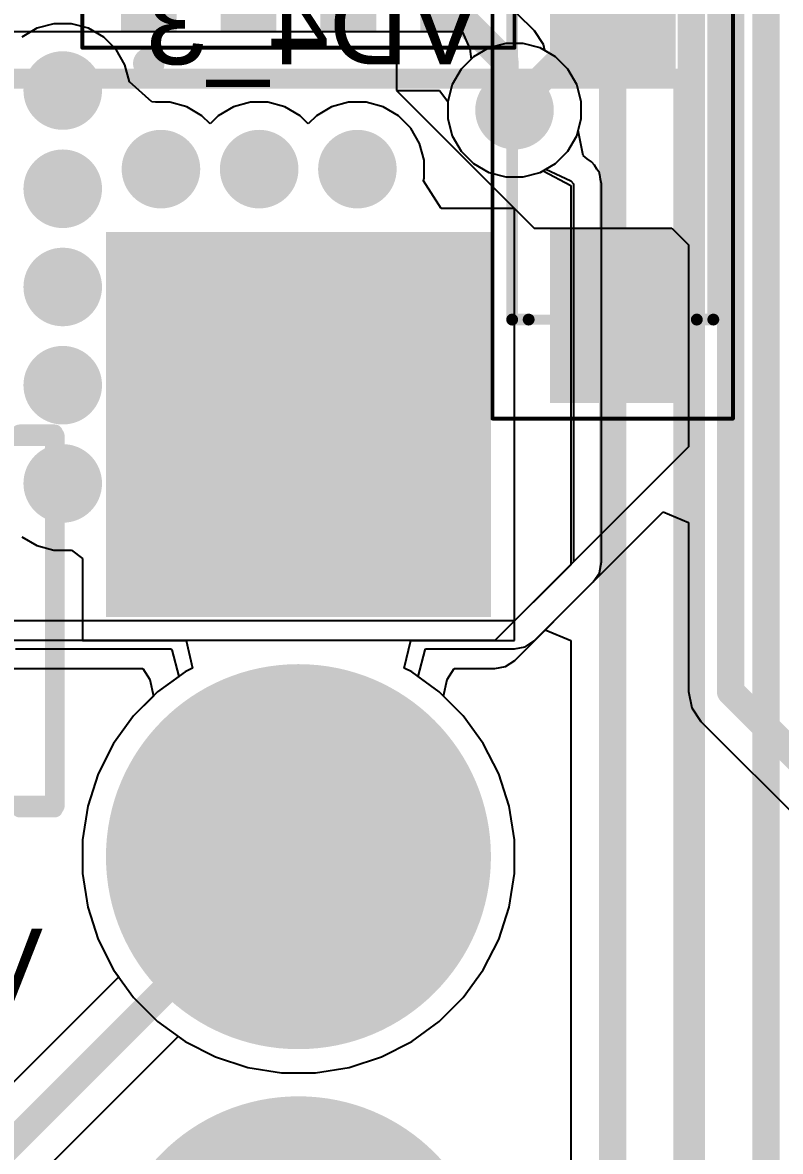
# Model space of a CAD drawing. Header units: inches. Extents: x 0 to 106, y 0 to 106.
# Drawn here: x 74.49 to 84.13, y 28.25 to 42.62 of the extents above; entities that cross this region are included whole.
import ezdxf

# ---------------------------------------------------------------- set-up
doc = ezdxf.new("R2010")
doc.units = ezdxf.units.IN
for name, color, linetype in [('Board Shape', 56, 'Continuous'), ('Bottom Layer', 5, 'Continuous'), ('Bottom Overlay', 54, 'Continuous'), ('Bottom Paste', 16, 'Continuous'), ('Bottom Solder', 6, 'Continuous'), ('Layer 1', 16, 'Continuous'), ('Layer 2', 76, 'Continuous'), ('Mechanical 13', 56, 'Continuous'), ('Mechanical 15', 56, 'Continuous'), ('Multi-Layer', 9, 'Continuous'), ('Pad Holes', 156, 'Continuous'), ('Top Layer', 1, 'Continuous'), ('Top Overlay', 2, 'Continuous'), ('Top Paste', 8, 'Continuous'), ('Top Solder', 216, 'Continuous'), ('Via Holes', 16, 'Continuous')]:
    doc.layers.add(name, color=color, linetype=linetype)
doc.styles.add('Arial', font='', dxfattribs={"height": 0.2})
doc.styles.add('GOST type B', font='', dxfattribs={"height": 0.2})
doc.styles.get('Arial').set_extended_font_data('Arial')
doc.styles.get('GOST type B').set_extended_font_data('GOST type B')

# ---------------------------------------------------------------- blocks, each defined once
blk = doc.blocks.new('MR60PB_M_198')
at = {"layer": 'Bottom Layer'}
h = blk.add_hatch(color=5, dxfattribs=at)
edge = h.paths.add_edge_path()
edge.add_arc((-5.5, 0), 2.4, 0, 360)
h = blk.add_hatch(color=5, dxfattribs=at)
edge = h.paths.add_edge_path()
edge.add_arc((0, 0), 2.4, 0, 360)
blk.add_hatch(color=5, dxfattribs=at).paths.add_polyline_path([(3.1, 2.4), (7.9, 2.4), (7.9, -2.4), (3.1, -2.4)])
at = {"layer": 'Bottom Solder'}
h = blk.add_hatch(color=6, dxfattribs=at)
edge = h.paths.add_edge_path()
edge.add_arc((-5.5, 0), 2.45, 0, 360)
h = blk.add_hatch(color=6, dxfattribs=at)
edge = h.paths.add_edge_path()
edge.add_arc((0, 0), 2.45, 0, 360)
blk.add_hatch(color=6, dxfattribs=at).paths.add_polyline_path([(3.05, 2.45), (7.95, 2.45), (7.95, -2.45), (3.05, -2.45)])
at = {"layer": 'Layer 1'}
h = blk.add_hatch(color=16, dxfattribs=at)
edge = h.paths.add_edge_path()
edge.add_arc((-5.5, 0), 2.4, 0, 360)
h = blk.add_hatch(color=16, dxfattribs=at)
edge = h.paths.add_edge_path()
edge.add_arc((0, 0), 2.4, 0, 360)
blk.add_hatch(color=16, dxfattribs=at).paths.add_polyline_path([(3.1, 2.4), (7.9, 2.4), (7.9, -2.4), (3.1, -2.4)])
at = {"layer": 'Layer 2'}
h = blk.add_hatch(color=76, dxfattribs=at)
edge = h.paths.add_edge_path()
edge.add_arc((-5.5, 0), 2.4, 0, 360)
h = blk.add_hatch(color=76, dxfattribs=at)
edge = h.paths.add_edge_path()
edge.add_arc((0, 0), 2.4, 0, 360)
blk.add_hatch(color=76, dxfattribs=at).paths.add_polyline_path([(3.1, 2.4), (7.9, 2.4), (7.9, -2.4), (3.1, -2.4)])
at = {"layer": 'Multi-Layer'}
h = blk.add_hatch(color=9, dxfattribs=at)
edge = h.paths.add_edge_path()
edge.add_arc((-5.5, 0), 2.4, 0, 360)
h = blk.add_hatch(color=9, dxfattribs=at)
edge = h.paths.add_edge_path()
edge.add_arc((0, 0), 2.4, 0, 360)
blk.add_hatch(color=9, dxfattribs=at).paths.add_polyline_path([(3.1, 2.4), (7.9, 2.4), (7.9, -2.4), (3.1, -2.4)])
at = {"layer": 'Pad Holes'}
h = blk.add_hatch(color=7, dxfattribs=at)
edge = h.paths.add_edge_path()
edge.add_arc((0, 0), 1.6, 0, 360)
h = blk.add_hatch(color=7, dxfattribs=at)
edge = h.paths.add_edge_path()
edge.add_arc((5.5, 0), 1.6, 0, 360)
at = {"layer": 'Top Layer'}
h = blk.add_hatch(color=1, dxfattribs=at)
edge = h.paths.add_edge_path()
edge.add_arc((-5.5, 0), 2.4, 0, 360)
h = blk.add_hatch(color=1, dxfattribs=at)
edge = h.paths.add_edge_path()
edge.add_arc((0, 0), 2.4, 0, 360)
blk.add_hatch(color=1, dxfattribs=at).paths.add_polyline_path([(3.1, 2.4), (7.9, 2.4), (7.9, -2.4), (3.1, -2.4)])
at = {"layer": 'Top Solder'}
h = blk.add_hatch(color=216, dxfattribs=at)
edge = h.paths.add_edge_path()
edge.add_arc((-5.5, 0), 2.45, 0, 360)
h = blk.add_hatch(color=216, dxfattribs=at)
edge = h.paths.add_edge_path()
edge.add_arc((0, 0), 2.45, 0, 360)
blk.add_hatch(color=216, dxfattribs=at).paths.add_polyline_path([(3.05, 2.45), (7.95, 2.45), (7.95, -2.45), (3.05, -2.45)])
at = {"layer": 'Top Overlay'}
for points in [[(9.9, 4.9, 0.254, 0.254, 0), (9.9, 0, 0.254, 0.254, 0)], [(9.9, 0, 0.254, 0.254, 0), (9.9, -4.9, 0.254, 0.254, 0)], [(-9.9, -4.9, 0.254, 0.254, 0), (9.9, -4.9, 0.254, 0.254, 0)]]:
    blk.add_lwpolyline(points, format="xyseb", dxfattribs=at)
for points in [[(9.836, 0, 0.127, 0.127, 1), (9.963, 0, 0.127, 0.127, 1)], [(9.836, 0, 0.127, 0.127, 1), (9.963, 0, 0.127, 0.127, 1)], [(9.836, -4.9, 0.127, 0.127, 1), (9.963, -4.9, 0.127, 0.127, 1)], [(9.836, -4.9, 0.127, 0.127, 1), (9.963, -4.9, 0.127, 0.127, 1)]]:
    blk.add_lwpolyline(points, format="xyseb", close=True, dxfattribs=at)
blk = doc.blocks.new('PQFN_5_6_200')
at = {"layer": 'Top Layer'}
for points in [[(-3.455, 2.21), (-2.035, 2.21), (-2.035, 1.6), (-3.455, 1.6)], [(3.455, 1.6), (2.035, 1.6), (2.035, 2.21), (3.455, 2.21)], [(-1.215, 1.955), (2.535, 1.955), (2.535, -1.955), (-1.215, -1.955)], [(-3.455, 0.94), (-2.035, 0.94), (-2.035, 0.33), (-3.455, 0.33)], [(3.455, 0.33), (2.035, 0.33), (2.035, 0.94), (3.455, 0.94)], [(-3.455, -0.33), (-2.035, -0.33), (-2.035, -0.94), (-3.455, -0.94)], [(3.455, -0.94), (2.035, -0.94), (2.035, -0.33), (3.455, -0.33)], [(-3.455, -1.6), (-2.035, -1.6), (-2.035, -2.21), (-3.455, -2.21)], [(3.455, -2.21), (2.035, -2.21), (2.035, -1.6), (3.455, -1.6)]]:
    blk.add_hatch(color=1, dxfattribs=at).paths.add_polyline_path(points)
at = {"layer": 'Top Paste'}
for points in [[(-3.455, 2.21), (-2.035, 2.21), (-2.035, 1.6), (-3.455, 1.6)], [(3.455, 1.6), (2.035, 1.6), (2.035, 2.21), (3.455, 2.21)], [(-3.455, 0.94), (-2.035, 0.94), (-2.035, 0.33), (-3.455, 0.33)], [(3.455, 0.33), (2.035, 0.33), (2.035, 0.94), (3.455, 0.94)], [(-3.455, -0.33), (-2.035, -0.33), (-2.035, -0.94), (-3.455, -0.94)], [(3.455, -0.94), (2.035, -0.94), (2.035, -0.33), (3.455, -0.33)], [(-3.455, -1.6), (-2.035, -1.6), (-2.035, -2.21), (-3.455, -2.21)], [(3.455, -2.21), (2.035, -2.21), (2.035, -1.6), (3.455, -1.6)]]:
    blk.add_hatch(color=8, dxfattribs=at).paths.add_polyline_path(points)
at = {"layer": 'Top Solder'}
for points in [[(-3.505, 2.26), (-1.985, 2.26), (-1.985, 1.55), (-3.505, 1.55)], [(3.505, 1.55), (1.985, 1.55), (1.985, 2.26), (3.505, 2.26)], [(-1.265, 2.005), (2.585, 2.005), (2.585, -2.005), (-1.265, -2.005)], [(-3.505, 0.99), (-1.985, 0.99), (-1.985, 0.28), (-3.505, 0.28)], [(3.505, 0.28), (1.985, 0.28), (1.985, 0.99), (3.505, 0.99)], [(-3.505, -0.28), (-1.985, -0.28), (-1.985, -0.99), (-3.505, -0.99)], [(3.505, -0.99), (1.985, -0.99), (1.985, -0.28), (3.505, -0.28)], [(-3.505, -1.55), (-1.985, -1.55), (-1.985, -2.26), (-3.505, -2.26)], [(3.505, -2.26), (1.985, -2.26), (1.985, -1.55), (3.505, -1.55)]]:
    blk.add_hatch(color=216, dxfattribs=at).paths.add_polyline_path(points)
at = {"layer": 'Mechanical 13'}
for points in [[(-2.95, 2.5, 0.127, 0.127, 0), (2.95, 2.5, 0.127, 0.127, 0)], [(-2.95, 2.5, 0.127, 0.127, 0), (-2.95, -2.5, 0.127, 0.127, 0)], [(2.95, 2.5, 0.127, 0.127, 0), (2.95, -2.5, 0.127, 0.127, 0)], [(-2.95, -2.5, 0.127, 0.127, 0), (2.95, -2.5, 0.127, 0.127, 0)]]:
    blk.add_lwpolyline(points, format="xyseb", dxfattribs=at)
for points in [[(-2.982, 2.5, 0.0635, 0.0635, 1), (-2.918, 2.5, 0.0635, 0.0635, 1)], [(-2.982, 2.5, 0.0635, 0.0635, 1), (-2.918, 2.5, 0.0635, 0.0635, 1)], [(2.918, 2.5, 0.0635, 0.0635, 1), (2.982, 2.5, 0.0635, 0.0635, 1)], [(2.918, 2.5, 0.0635, 0.0635, 1), (2.982, 2.5, 0.0635, 0.0635, 1)], [(-3.805, 1.905, 0.2, 0.2, 1), (-4.005, 1.905, 0.2, 0.2, 1)], [(-4.055, 1.905, 0.1, 0.1, 1), (-3.955, 1.905, 0.1, 0.1, 1)], [(-3.855, 1.905, 0.1, 0.1, 1), (-3.755, 1.905, 0.1, 0.1, 1)], [(-2.982, -2.5, 0.0635, 0.0635, 1), (-2.918, -2.5, 0.0635, 0.0635, 1)], [(-2.982, -2.5, 0.0635, 0.0635, 1), (-2.918, -2.5, 0.0635, 0.0635, 1)], [(2.918, -2.5, 0.0635, 0.0635, 1), (2.982, -2.5, 0.0635, 0.0635, 1)], [(2.918, -2.5, 0.0635, 0.0635, 1), (2.982, -2.5, 0.0635, 0.0635, 1)]]:
    blk.add_lwpolyline(points, format="xyseb", close=True, dxfattribs=at)
at = {"layer": 'Mechanical 15'}
for points in [[(-3.705, 2.75, 0.05, 0.05, 0), (3.705, 2.75, 0.05, 0.05, 0)], [(-3.705, 2.75, 0.05, 0.05, 0), (-3.705, -2.75, 0.05, 0.05, 0)], [(3.705, 2.75, 0.05, 0.05, 0), (3.705, -2.75, 0.05, 0.05, 0)], [(-3.705, -2.75, 0.05, 0.05, 0), (3.705, -2.75, 0.05, 0.05, 0)]]:
    blk.add_lwpolyline(points, format="xyseb", dxfattribs=at)
for points in [[(-3.717, 2.75, 0.025, 0.025, 1), (-3.692, 2.75, 0.025, 0.025, 1)], [(-3.717, 2.75, 0.025, 0.025, 1), (-3.692, 2.75, 0.025, 0.025, 1)], [(3.692, 2.75, 0.025, 0.025, 1), (3.717, 2.75, 0.025, 0.025, 1)], [(3.692, 2.75, 0.025, 0.025, 1), (3.717, 2.75, 0.025, 0.025, 1)], [(-3.717, -2.75, 0.025, 0.025, 1), (-3.692, -2.75, 0.025, 0.025, 1)], [(-3.717, -2.75, 0.025, 0.025, 1), (-3.692, -2.75, 0.025, 0.025, 1)], [(3.692, -2.75, 0.025, 0.025, 1), (3.717, -2.75, 0.025, 0.025, 1)], [(3.692, -2.75, 0.025, 0.025, 1), (3.717, -2.75, 0.025, 0.025, 1)]]:
    blk.add_lwpolyline(points, format="xyseb", close=True, dxfattribs=at)
at = {"layer": 'Top Overlay'}
for points in [[(-1.651, 2.54, 0.15, 0.15, 0), (1.905, 2.54, 0.15, 0.15, 0)], [(-1.651, -2.54, 0.15, 0.15, 0), (1.905, -2.54, 0.15, 0.15, 0)]]:
    blk.add_lwpolyline(points, format="xyseb", dxfattribs=at)
for points in [[(-1.689, 2.54, 0.075, 0.075, 1), (-1.613, 2.54, 0.075, 0.075, 1)], [(1.867, 2.54, 0.075, 0.075, 1), (1.943, 2.54, 0.075, 0.075, 1)], [(-3.805, 1.905, 0.2, 0.2, 1), (-4.005, 1.905, 0.2, 0.2, 1)], [(-4.055, 1.905, 0.1, 0.1, 1), (-3.955, 1.905, 0.1, 0.1, 1)], [(-3.855, 1.905, 0.1, 0.1, 1), (-3.755, 1.905, 0.1, 0.1, 1)], [(-1.689, -2.54, 0.075, 0.075, 1), (-1.613, -2.54, 0.075, 0.075, 1)], [(1.867, -2.54, 0.075, 0.075, 1), (1.943, -2.54, 0.075, 0.075, 1)]]:
    blk.add_lwpolyline(points, format="xyseb", close=True, dxfattribs=at)
at = {"layer": 'Top Paste'}
for p, q in [((-0.865, 0.175), (-0.865, 1.615)), ((-0.865, 1.615), (0.235, 1.615)), ((0.235, 1.615), (0.235, 0.175)), ((0.585, 0.175), (0.585, 1.615)), ((0.585, 1.615), (1.685, 1.615)), ((1.685, 1.615), (1.685, 0.175)), ((0.235, 0.175), (-0.865, 0.175)), ((1.685, 0.175), (0.585, 0.175)), ((-0.865, -1.615), (-0.865, -0.175)), ((-0.865, -0.175), (0.235, -0.175)), ((0.235, -0.175), (0.235, -1.615)), ((0.585, -1.615), (0.585, -0.175)), ((0.585, -0.175), (1.685, -0.175)), ((1.685, -0.175), (1.685, -1.615)), ((0.235, -1.615), (-0.865, -1.615)), ((1.685, -1.615), (0.585, -1.615))]:
    blk.add_line(p, q, dxfattribs=at)
blk = doc.blocks.new('SMA_B_202')
at = {"layer": 'Bottom Layer'}
for points in [[(-3.175, 0.75), (-1.055, 0.75), (-1.055, -0.75), (-3.175, -0.75)], [(1.055, 0.75), (3.175, 0.75), (3.175, -0.75), (1.055, -0.75)]]:
    blk.add_hatch(color=5, dxfattribs=at).paths.add_polyline_path(points)
at = {"layer": 'Bottom Paste'}
for points in [[(-3.175, 0.75), (-1.055, 0.75), (-1.055, -0.75), (-3.175, -0.75)], [(1.055, 0.75), (3.175, 0.75), (3.175, -0.75), (1.055, -0.75)]]:
    blk.add_hatch(color=16, dxfattribs=at).paths.add_polyline_path(points)
at = {"layer": 'Bottom Solder'}
for points in [[(-3.225, 0.8), (-1.005, 0.8), (-1.005, -0.8), (-3.225, -0.8)], [(1.005, 0.8), (3.225, 0.8), (3.225, -0.8), (1.005, -0.8)]]:
    blk.add_hatch(color=6, dxfattribs=at).paths.add_polyline_path(points)
at = {"layer": 'Bottom Overlay'}
for points in [[(-2.9, 1.25, 0.2, 0.2, 1), (-3.1, 1.25, 0.2, 0.2, 1)], [(-3.15, 1.25, 0.1, 0.1, 1), (-3.05, 1.25, 0.1, 0.1, 1)], [(-2.95, 1.25, 0.1, 0.1, 1), (-2.85, 1.25, 0.1, 0.1, 1)], [(-2.203, 1.28, 0.075, 0.075, 1), (-2.127, 1.28, 0.075, 0.075, 1)], [(-2.203, 1.28, 0.075, 0.075, 1), (-2.127, 1.28, 0.075, 0.075, 1)], [(2.127, 1.28, 0.075, 0.075, 1), (2.203, 1.28, 0.075, 0.075, 1)], [(2.127, 1.28, 0.075, 0.075, 1), (2.203, 1.28, 0.075, 0.075, 1)], [(-2.203, 1.07, 0.075, 0.075, 1), (-2.127, 1.07, 0.075, 0.075, 1)], [(2.127, 1.07, 0.075, 0.075, 1), (2.203, 1.07, 0.075, 0.075, 1)], [(-2.203, -1.07, 0.075, 0.075, 1), (-2.127, -1.07, 0.075, 0.075, 1)], [(2.127, -1.07, 0.075, 0.075, 1), (2.203, -1.07, 0.075, 0.075, 1)], [(-2.203, -1.28, 0.075, 0.075, 1), (-2.127, -1.28, 0.075, 0.075, 1)], [(-2.203, -1.28, 0.075, 0.075, 1), (-2.127, -1.28, 0.075, 0.075, 1)], [(2.127, -1.28, 0.075, 0.075, 1), (2.203, -1.28, 0.075, 0.075, 1)], [(2.127, -1.28, 0.075, 0.075, 1), (2.203, -1.28, 0.075, 0.075, 1)]]:
    blk.add_lwpolyline(points, format="xyseb", close=True, dxfattribs=at)
for points in [[(-2.165, 1.07, 0.15, 0.15, 0), (-2.165, 1.28, 0.15, 0.15, 0)], [(2.165, 1.28, 0.15, 0.15, 0), (-2.165, 1.28, 0.15, 0.15, 0)], [(2.165, 1.07, 0.15, 0.15, 0), (2.165, 1.28, 0.15, 0.15, 0)], [(-2.165, -1.28, 0.15, 0.15, 0), (-2.165, -1.07, 0.15, 0.15, 0)], [(2.165, -1.28, 0.15, 0.15, 0), (2.165, -1.07, 0.15, 0.15, 0)], [(2.165, -1.28, 0.15, 0.15, 0), (-2.165, -1.28, 0.15, 0.15, 0)]]:
    blk.add_lwpolyline(points, format="xyseb", dxfattribs=at)
at = {"layer": 'Mechanical 13'}
for points in [[(-2.165, -1.28, 0.127, 0.127, 0), (-2.165, 1.28, 0.127, 0.127, 0)], [(2.165, 1.28, 0.127, 0.127, 0), (-2.165, 1.28, 0.127, 0.127, 0)], [(2.165, -1.28, 0.127, 0.127, 0), (2.165, 1.28, 0.127, 0.127, 0)], [(2.165, -1.28, 0.127, 0.127, 0), (-2.165, -1.28, 0.127, 0.127, 0)]]:
    blk.add_lwpolyline(points, format="xyseb", dxfattribs=at)
for points in [[(-2.197, 1.28, 0.0635, 0.0635, 1), (-2.133, 1.28, 0.0635, 0.0635, 1)], [(-2.197, 1.28, 0.0635, 0.0635, 1), (-2.133, 1.28, 0.0635, 0.0635, 1)], [(2.133, 1.28, 0.0635, 0.0635, 1), (2.197, 1.28, 0.0635, 0.0635, 1)], [(2.133, 1.28, 0.0635, 0.0635, 1), (2.197, 1.28, 0.0635, 0.0635, 1)], [(-2.197, -1.28, 0.0635, 0.0635, 1), (-2.133, -1.28, 0.0635, 0.0635, 1)], [(-2.197, -1.28, 0.0635, 0.0635, 1), (-2.133, -1.28, 0.0635, 0.0635, 1)], [(2.133, -1.28, 0.0635, 0.0635, 1), (2.197, -1.28, 0.0635, 0.0635, 1)], [(2.133, -1.28, 0.0635, 0.0635, 1), (2.197, -1.28, 0.0635, 0.0635, 1)]]:
    blk.add_lwpolyline(points, format="xyseb", close=True, dxfattribs=at)
at = {"layer": 'Mechanical 15'}
for points in [[(-3.425, -1.53, 0.05, 0.05, 0), (-3.425, 1.53, 0.05, 0.05, 0)], [(3.425, 1.53, 0.05, 0.05, 0), (-3.425, 1.53, 0.05, 0.05, 0)], [(3.425, -1.53, 0.05, 0.05, 0), (3.425, 1.53, 0.05, 0.05, 0)], [(3.425, -1.53, 0.05, 0.05, 0), (-3.425, -1.53, 0.05, 0.05, 0)]]:
    blk.add_lwpolyline(points, format="xyseb", dxfattribs=at)
for points in [[(-3.437, 1.53, 0.025, 0.025, 1), (-3.413, 1.53, 0.025, 0.025, 1)], [(-3.437, 1.53, 0.025, 0.025, 1), (-3.413, 1.53, 0.025, 0.025, 1)], [(3.413, 1.53, 0.025, 0.025, 1), (3.437, 1.53, 0.025, 0.025, 1)], [(3.413, 1.53, 0.025, 0.025, 1), (3.437, 1.53, 0.025, 0.025, 1)], [(-3.437, -1.53, 0.025, 0.025, 1), (-3.413, -1.53, 0.025, 0.025, 1)], [(-3.437, -1.53, 0.025, 0.025, 1), (-3.413, -1.53, 0.025, 0.025, 1)], [(3.413, -1.53, 0.025, 0.025, 1), (3.437, -1.53, 0.025, 0.025, 1)], [(3.413, -1.53, 0.025, 0.025, 1), (3.437, -1.53, 0.025, 0.025, 1)]]:
    blk.add_lwpolyline(points, format="xyseb", close=True, dxfattribs=at)
blk = doc.blocks.new('SMB_B_204')
at = {"layer": 'Bottom Layer'}
for points in [[(-0.6, 1.05), (-0.6, -1.05), (-2.85, -1.05), (-2.85, 1.05)], [(2.85, 1.05), (2.85, -1.05), (0.6, -1.05), (0.6, 1.05)]]:
    blk.add_hatch(color=5, dxfattribs=at).paths.add_polyline_path(points)
at = {"layer": 'Bottom Paste'}
for points in [[(-0.6, 1.05), (-0.6, -1.05), (-2.85, -1.05), (-2.85, 1.05)], [(2.85, 1.05), (2.85, -1.05), (0.6, -1.05), (0.6, 1.05)]]:
    blk.add_hatch(color=16, dxfattribs=at).paths.add_polyline_path(points)
at = {"layer": 'Bottom Solder'}
for points in [[(-0.55, 1.1), (-0.55, -1.1), (-2.9, -1.1), (-2.9, 1.1)], [(2.9, 1.1), (2.9, -1.1), (0.55, -1.1), (0.55, 1.1)]]:
    blk.add_hatch(color=6, dxfattribs=at).paths.add_polyline_path(points)
at = {"layer": 'Bottom Overlay'}
for points in [[(2.4, 1.9, 0.2, 0.2, 0), (-2.4, 1.9, 0.2, 0.2, 0)], [(-2.4, 1.45, 0.2, 0.2, 0), (-2.4, 1.9, 0.2, 0.2, 0)], [(2.4, 1.45, 0.2, 0.2, 0), (2.4, 1.9, 0.2, 0.2, 0)], [(-2.4, -1.9, 0.2, 0.2, 0), (-2.4, -1.45, 0.2, 0.2, 0)], [(2.4, -1.9, 0.2, 0.2, 0), (2.4, -1.45, 0.2, 0.2, 0)], [(2.4, -1.9, 0.2, 0.2, 0), (-2.4, -1.9, 0.2, 0.2, 0)]]:
    blk.add_lwpolyline(points, format="xyseb", dxfattribs=at)
for points in [[(-2.45, 1.9, 0.1, 0.1, 1), (-2.35, 1.9, 0.1, 0.1, 1)], [(-2.45, 1.9, 0.1, 0.1, 1), (-2.35, 1.9, 0.1, 0.1, 1)], [(2.35, 1.9, 0.1, 0.1, 1), (2.45, 1.9, 0.1, 0.1, 1)], [(2.35, 1.9, 0.1, 0.1, 1), (2.45, 1.9, 0.1, 0.1, 1)], [(-2.45, 1.45, 0.1, 0.1, 1), (-2.35, 1.45, 0.1, 0.1, 1)], [(2.35, 1.45, 0.1, 0.1, 1), (2.45, 1.45, 0.1, 0.1, 1)], [(-2.925, -1.6, 0.25, 0.25, 1), (-3.175, -1.6, 0.25, 0.25, 1)], [(-2.45, -1.45, 0.1, 0.1, 1), (-2.35, -1.45, 0.1, 0.1, 1)], [(2.35, -1.45, 0.1, 0.1, 1), (2.45, -1.45, 0.1, 0.1, 1)], [(-3.238, -1.6, 0.125, 0.125, 1), (-3.113, -1.6, 0.125, 0.125, 1)], [(-2.987, -1.6, 0.125, 0.125, 1), (-2.863, -1.6, 0.125, 0.125, 1)], [(-2.45, -1.9, 0.1, 0.1, 1), (-2.35, -1.9, 0.1, 0.1, 1)], [(-2.45, -1.9, 0.1, 0.1, 1), (-2.35, -1.9, 0.1, 0.1, 1)], [(2.35, -1.9, 0.1, 0.1, 1), (2.45, -1.9, 0.1, 0.1, 1)], [(2.35, -1.9, 0.1, 0.1, 1), (2.45, -1.9, 0.1, 0.1, 1)]]:
    blk.add_lwpolyline(points, format="xyseb", close=True, dxfattribs=at)
at = {"layer": 'Mechanical 13'}
for points in [[(2.35, 1.9, 0.25, 0.25, 0), (-2.35, 1.9, 0.25, 0.25, 0)], [(-2.35, -1.9, 0.25, 0.25, 0), (-2.35, 1.9, 0.25, 0.25, 0)], [(2.35, -1.9, 0.25, 0.25, 0), (2.35, 1.9, 0.25, 0.25, 0)], [(2.35, -1.9, 0.25, 0.25, 0), (-2.35, -1.9, 0.25, 0.25, 0)]]:
    blk.add_lwpolyline(points, format="xyseb", dxfattribs=at)
for points in [[(-2.412, 1.9, 0.125, 0.125, 1), (-2.288, 1.9, 0.125, 0.125, 1)], [(-2.412, 1.9, 0.125, 0.125, 1), (-2.288, 1.9, 0.125, 0.125, 1)], [(2.288, 1.9, 0.125, 0.125, 1), (2.412, 1.9, 0.125, 0.125, 1)], [(2.288, 1.9, 0.125, 0.125, 1), (2.412, 1.9, 0.125, 0.125, 1)], [(-2.412, -1.9, 0.125, 0.125, 1), (-2.288, -1.9, 0.125, 0.125, 1)], [(-2.412, -1.9, 0.125, 0.125, 1), (-2.288, -1.9, 0.125, 0.125, 1)], [(2.288, -1.9, 0.125, 0.125, 1), (2.412, -1.9, 0.125, 0.125, 1)], [(2.288, -1.9, 0.125, 0.125, 1), (2.412, -1.9, 0.125, 0.125, 1)]]:
    blk.add_lwpolyline(points, format="xyseb", close=True, dxfattribs=at)
at = {"layer": 'Mechanical 13', "style": 'GOST type B', "text_generation_flag": 2}
blk.add_text('VD1_3', height=2.15, rotation=-180, dxfattribs=at).set_placement((-3.3, -2.2))

msp = doc.modelspace()

# ---------------------------------------------------------------- hatches: boundary and pattern name
at = {"layer": 'Bottom Layer'}
h = msp.add_hatch(color=5, dxfattribs=at)
edge = h.paths.add_edge_path()
edge.add_arc((75, 41.75), 0.5, 0, 360)
h = msp.add_hatch(color=5, dxfattribs=at)
edge = h.paths.add_edge_path()
edge.add_arc((80.75, 41.5), 0.5, 0, 360)
h = msp.add_hatch(color=5, dxfattribs=at)
edge = h.paths.add_edge_path()
edge.add_arc((76.25, 40.75), 0.5, 0, 360)
h = msp.add_hatch(color=5, dxfattribs=at)
edge = h.paths.add_edge_path()
edge.add_arc((77.5, 40.75), 0.5, 0, 360)
h = msp.add_hatch(color=5, dxfattribs=at)
edge = h.paths.add_edge_path()
edge.add_arc((78.75, 40.75), 0.5, 0, 360)
h = msp.add_hatch(color=5, dxfattribs=at)
edge = h.paths.add_edge_path()
edge.add_arc((75, 40.5), 0.5, 0, 360)
h = msp.add_hatch(color=5, dxfattribs=at)
edge = h.paths.add_edge_path()
edge.add_arc((75, 39.25), 0.5, 0, 360)
h = msp.add_hatch(color=5, dxfattribs=at)
edge = h.paths.add_edge_path()
edge.add_arc((75, 38), 0.5, 0, 360)
h = msp.add_hatch(color=5, dxfattribs=at)
edge = h.paths.add_edge_path()
edge.add_arc((75, 36.75), 0.5, 0, 360)
at = {"layer": 'Layer 1'}
h = msp.add_hatch(color=16, dxfattribs=at)
edge = h.paths.add_edge_path()
edge.add_arc((75, 41.75), 0.5, 0, 360)
h = msp.add_hatch(color=16, dxfattribs=at)
edge = h.paths.add_edge_path()
edge.add_arc((80.75, 41.5), 0.5, 0, 360)
h = msp.add_hatch(color=16, dxfattribs=at)
edge = h.paths.add_edge_path()
edge.add_arc((76.25, 40.75), 0.5, 0, 360)
h = msp.add_hatch(color=16, dxfattribs=at)
edge = h.paths.add_edge_path()
edge.add_arc((77.5, 40.75), 0.5, 0, 360)
h = msp.add_hatch(color=16, dxfattribs=at)
edge = h.paths.add_edge_path()
edge.add_arc((78.75, 40.75), 0.5, 0, 360)
h = msp.add_hatch(color=16, dxfattribs=at)
edge = h.paths.add_edge_path()
edge.add_arc((75, 40.5), 0.5, 0, 360)
h = msp.add_hatch(color=16, dxfattribs=at)
edge = h.paths.add_edge_path()
edge.add_arc((75, 39.25), 0.5, 0, 360)
h = msp.add_hatch(color=16, dxfattribs=at)
edge = h.paths.add_edge_path()
edge.add_arc((75, 38), 0.5, 0, 360)
h = msp.add_hatch(color=16, dxfattribs=at)
edge = h.paths.add_edge_path()
edge.add_arc((75, 36.75), 0.5, 0, 360)
at = {"layer": 'Layer 2'}
h = msp.add_hatch(color=76, dxfattribs=at)
edge = h.paths.add_edge_path()
edge.add_arc((75, 41.75), 0.5, 0, 360)
h = msp.add_hatch(color=76, dxfattribs=at)
edge = h.paths.add_edge_path()
edge.add_arc((80.75, 41.5), 0.5, 0, 360)
h = msp.add_hatch(color=76, dxfattribs=at)
edge = h.paths.add_edge_path()
edge.add_arc((76.25, 40.75), 0.5, 0, 360)
h = msp.add_hatch(color=76, dxfattribs=at)
edge = h.paths.add_edge_path()
edge.add_arc((77.5, 40.75), 0.5, 0, 360)
h = msp.add_hatch(color=76, dxfattribs=at)
edge = h.paths.add_edge_path()
edge.add_arc((78.75, 40.75), 0.5, 0, 360)
h = msp.add_hatch(color=76, dxfattribs=at)
edge = h.paths.add_edge_path()
edge.add_arc((75, 40.5), 0.5, 0, 360)
h = msp.add_hatch(color=76, dxfattribs=at)
edge = h.paths.add_edge_path()
edge.add_arc((75, 39.25), 0.5, 0, 360)
h = msp.add_hatch(color=76, dxfattribs=at)
edge = h.paths.add_edge_path()
edge.add_arc((75, 38), 0.5, 0, 360)
h = msp.add_hatch(color=76, dxfattribs=at)
edge = h.paths.add_edge_path()
edge.add_arc((75, 36.75), 0.5, 0, 360)
at = {"layer": 'Top Layer'}
h = msp.add_hatch(color=1, dxfattribs=at)
edge = h.paths.add_edge_path()
edge.add_arc((75, 41.75), 0.5, 0, 360)
h = msp.add_hatch(color=1, dxfattribs=at)
edge = h.paths.add_edge_path()
edge.add_arc((80.75, 41.5), 0.5, 0, 360)
h = msp.add_hatch(color=1, dxfattribs=at)
edge = h.paths.add_edge_path()
edge.add_arc((76.25, 40.75), 0.5, 0, 360)
h = msp.add_hatch(color=1, dxfattribs=at)
edge = h.paths.add_edge_path()
edge.add_arc((77.5, 40.75), 0.5, 0, 360)
h = msp.add_hatch(color=1, dxfattribs=at)
edge = h.paths.add_edge_path()
edge.add_arc((78.75, 40.75), 0.5, 0, 360)
h = msp.add_hatch(color=1, dxfattribs=at)
edge = h.paths.add_edge_path()
edge.add_arc((75, 40.5), 0.5, 0, 360)
h = msp.add_hatch(color=1, dxfattribs=at)
edge = h.paths.add_edge_path()
edge.add_arc((75, 39.25), 0.5, 0, 360)
h = msp.add_hatch(color=1, dxfattribs=at)
edge = h.paths.add_edge_path()
edge.add_arc((75, 38), 0.5, 0, 360)
h = msp.add_hatch(color=1, dxfattribs=at)
edge = h.paths.add_edge_path()
edge.add_arc((75, 36.75), 0.5, 0, 360)
at = {"layer": 'Via Holes'}
h = msp.add_hatch(color=7, dxfattribs=at)
edge = h.paths.add_edge_path()
edge.add_arc((75, 41.75), 0.25, 0, 360)
h = msp.add_hatch(color=7, dxfattribs=at)
edge = h.paths.add_edge_path()
edge.add_arc((80.75, 41.5), 0.25, 0, 360)
h = msp.add_hatch(color=7, dxfattribs=at)
edge = h.paths.add_edge_path()
edge.add_arc((76.25, 40.75), 0.25, 0, 360)
h = msp.add_hatch(color=7, dxfattribs=at)
edge = h.paths.add_edge_path()
edge.add_arc((77.5, 40.75), 0.25, 0, 360)
h = msp.add_hatch(color=7, dxfattribs=at)
edge = h.paths.add_edge_path()
edge.add_arc((78.75, 40.75), 0.25, 0, 360)
h = msp.add_hatch(color=7, dxfattribs=at)
edge = h.paths.add_edge_path()
edge.add_arc((75, 40.5), 0.25, 0, 360)
h = msp.add_hatch(color=7, dxfattribs=at)
edge = h.paths.add_edge_path()
edge.add_arc((75, 39.25), 0.25, 0, 360)
h = msp.add_hatch(color=7, dxfattribs=at)
edge = h.paths.add_edge_path()
edge.add_arc((75, 38), 0.25, 0, 360)
h = msp.add_hatch(color=7, dxfattribs=at)
edge = h.paths.add_edge_path()
edge.add_arc((75, 36.75), 0.25, 0, 360)

# ---------------------------------------------------------------- linework, layer by layer
at = {"layer": 'Board Shape'}
msp.add_lwpolyline([(68.125, 103.796, 0.2, 0.2, -0.680616), (76.614, 5.551, 0.2, 0.2, 0)], format="xyseb", dxfattribs=at)
at = {"layer": 'Bottom Layer'}
for p, q in [((79.25, 44.25), (79.25, 41.75)), ((79.25, 41.75), (81, 40)), ((81, 40), (82.75, 40)), ((82.75, 40), (82.965, 39.785)), ((82.965, 39.785), (82.965, 37.215)), ((82.965, 37.215), (80.75, 35)), ((81.002, 34.748), (82.641, 36.387)), ((82.641, 36.387), (82.965, 36.253)), ((82.965, 36.253), (82.965, 34.1)), ((80.75, 35), (72.5, 35)), ((74.4, 34.643), (76.382, 34.643)), ((76.382, 34.643), (76.389, 34.631)), ((76.389, 34.631), (76.478, 34.293)), ((79.522, 34.293), (79.611, 34.631)), ((79.611, 34.631), (79.618, 34.643)), ((79.618, 34.643), (80.75, 34.643)), ((80.75, 34.643), (80.887, 34.67)), ((80.887, 34.67), (81.002, 34.748)), ((76.478, 34.293), (76.208, 34.098)), ((79.792, 34.098), (79.522, 34.293)), ((76.208, 34.098), (75.902, 33.792)), ((80.098, 33.792), (79.792, 34.098)), ((82.965, 34.1), (83.005, 33.895)), ((75.902, 33.792), (75.648, 33.441)), ((80.352, 33.441), (80.098, 33.792)), ((83.005, 33.895), (83.121, 33.721)), ((83.121, 33.721), (84.549, 32.294)), ((75.648, 33.441), (75.451, 33.056)), ((80.549, 33.056), (80.352, 33.441)), ((75.451, 33.056), (75.318, 32.644)), ((80.682, 32.644), (80.549, 33.056)), ((75.318, 32.644), (75.25, 32.216)), ((80.75, 32.216), (80.682, 32.644)), ((75.25, 32.216), (75.25, 31.784)), ((80.75, 31.784), (80.75, 32.216)), ((75.25, 31.784), (75.318, 31.356)), ((80.682, 31.356), (80.75, 31.784)), ((75.318, 31.356), (75.451, 30.944)), ((80.549, 30.944), (80.682, 31.356)), ((75.451, 30.944), (75.648, 30.559)), ((80.352, 30.559), (80.549, 30.944)), ((75.648, 30.559), (75.902, 30.208)), ((80.098, 30.208), (80.352, 30.559)), ((75.902, 30.208), (76.208, 29.902)), ((79.792, 29.902), (80.098, 30.208)), ((76.208, 29.902), (76.559, 29.648)), ((79.441, 29.648), (79.792, 29.902)), ((76.559, 29.648), (76.944, 29.451)), ((79.056, 29.451), (79.441, 29.648)), ((76.944, 29.451), (77.356, 29.318)), ((78.644, 29.318), (79.056, 29.451)), ((77.356, 29.318), (77.784, 29.25)), ((78.216, 29.25), (78.644, 29.318)), ((77.784, 29.25), (78.216, 29.25))]:
    msp.add_line(p, q, dxfattribs=at)
for points in [[(83.5, 34.1, 0.35, 0.35, 0), (83.5, 52.75, 0.35, 0.35, 0)], [(80.75, 41.555, 0.35, 0.35, 0), (82, 42.805, 0.35, 0.35, 0)], [(80.75, 41.5, 0.35, 0.35, 0), (80.75, 41.555, 0.35, 0.35, 0)], [(83.5, 34.1, 0.35, 0.35, 0), (85.73, 31.87, 0.35, 0.35, 0)]]:
    msp.add_lwpolyline(points, format="xyseb", dxfattribs=at)
for points in [[(80.663, 41.555, 0.175, 0.175, 1), (80.838, 41.555, 0.175, 0.175, 1)], [(80.663, 41.555, 0.175, 0.175, 1), (80.838, 41.555, 0.175, 0.175, 1)], [(80.663, 41.5, 0.175, 0.175, 1), (80.838, 41.5, 0.175, 0.175, 1)], [(83.413, 34.1, 0.175, 0.175, 1), (83.588, 34.1, 0.175, 0.175, 1)], [(83.413, 34.1, 0.175, 0.175, 1), (83.588, 34.1, 0.175, 0.175, 1)]]:
    msp.add_lwpolyline(points, format="xyseb", close=True, dxfattribs=at)
at = {"layer": 'Layer 1'}
for p, q in [((73, 42.5), (80.082, 42.5)), ((80.082, 42.5), (80.182, 42.281)), ((80.182, 42.281), (80.198, 42.15)), ((80.198, 42.15), (80.07, 42.022)), ((80.07, 42.022), (79.958, 41.828)), ((79.958, 41.828), (79.9, 41.612)), ((79.9, 41.612), (79.9, 41.388)), ((79.9, 41.388), (79.958, 41.172)), ((79.958, 41.172), (80.07, 40.978)), ((80.07, 40.978), (80.228, 40.82)), ((80.228, 40.82), (80.422, 40.708)), ((80.422, 40.708), (80.638, 40.65)), ((80.862, 40.65), (81.078, 40.708)), ((81.078, 40.708), (81.115, 40.729)), ((81.115, 40.729), (81.465, 40.54)), ((80.638, 40.65), (80.862, 40.65)), ((81.465, 40.54), (81.465, 35.715)), ((81.465, 35.715), (80.5, 34.75)), ((80.752, 34.498), (81.141, 34.887)), ((81.141, 34.887), (81.465, 34.753)), ((80.5, 34.75), (74.25, 34.75)), ((81.465, 34.753), (81.465, 25.472)), ((80.637, 34.42), (80.752, 34.498)), ((74.25, 34.393), (76.02, 34.393)), ((76.02, 34.393), (76.107, 34.256)), ((79.893, 34.256), (79.98, 34.393)), ((79.98, 34.393), (80.5, 34.393)), ((80.5, 34.393), (80.637, 34.42)), ((76.107, 34.256), (76.154, 34.043)), ((79.846, 34.043), (79.893, 34.256)), ((76.154, 34.043), (75.902, 33.792)), ((80.098, 33.792), (79.846, 34.043)), ((75.902, 33.792), (75.648, 33.441)), ((80.352, 33.441), (80.098, 33.792)), ((75.648, 33.441), (75.451, 33.056)), ((80.549, 33.056), (80.352, 33.441)), ((75.451, 33.056), (75.318, 32.644)), ((80.682, 32.644), (80.549, 33.056)), ((75.318, 32.644), (75.25, 32.216)), ((80.75, 32.216), (80.682, 32.644)), ((75.25, 32.216), (75.25, 31.784)), ((80.75, 31.784), (80.75, 32.216)), ((75.25, 31.784), (75.318, 31.356)), ((80.682, 31.356), (80.75, 31.784)), ((75.318, 31.356), (75.451, 30.944)), ((80.549, 30.944), (80.682, 31.356)), ((75.451, 30.944), (75.648, 30.559)), ((80.352, 30.559), (80.549, 30.944)), ((75.713, 30.47), (68.528, 23.285)), ((75.648, 30.559), (75.713, 30.47)), ((80.098, 30.208), (80.352, 30.559)), ((79.792, 29.902), (80.098, 30.208)), ((79.441, 29.648), (79.792, 29.902)), ((69.392, 22.635), (76.47, 29.713)), ((76.47, 29.713), (76.559, 29.648)), ((76.559, 29.648), (76.944, 29.451)), ((79.056, 29.451), (79.441, 29.648)), ((76.944, 29.451), (77.356, 29.318)), ((78.644, 29.318), (79.056, 29.451)), ((77.356, 29.318), (77.784, 29.25)), ((78.216, 29.25), (78.644, 29.318)), ((77.784, 29.25), (78.216, 29.25))]:
    msp.add_line(p, q, dxfattribs=at)
for points in [[(83.95, 24.45, 0.35, 0.35, 0), (83.95, 66.55, 0.35, 0.35, 0)], [(83, 24.75, 0.35, 0.35, 0), (83, 66, 0.35, 0.35, 0)], [(82, 25.25, 0.35, 0.35, 0), (82, 65.3, 0.35, 0.35, 0)], [(68.75, 22.75, 0.35, 0.35, 0), (78, 32, 0.35, 0.35, 0)]]:
    msp.add_lwpolyline(points, format="xyseb", dxfattribs=at)
msp.add_lwpolyline([(77.913, 32, 0.175, 0.175, 1), (78.088, 32, 0.175, 0.175, 1)], format="xyseb", close=True, dxfattribs=at)
at = {"layer": 'Layer 2'}
for p, q in [((74.672, 42.542), (74.478, 42.43)), ((74.888, 42.6), (74.672, 42.542)), ((75.112, 42.6), (74.888, 42.6)), ((75.328, 42.542), (75.112, 42.6)), ((75.522, 42.43), (75.328, 42.542)), ((75.68, 42.272), (75.522, 42.43)), ((75.792, 42.078), (75.68, 42.272)), ((80.422, 42.292), (80.228, 42.18)), ((80.638, 42.35), (80.422, 42.292)), ((80.862, 42.35), (80.638, 42.35)), ((81.078, 42.292), (80.862, 42.35)), ((81.272, 42.18), (81.078, 42.292)), ((80.228, 42.18), (80.07, 42.022)), ((81.43, 42.022), (81.272, 42.18)), ((75.85, 41.862), (75.792, 42.078)), ((80.07, 42.022), (79.958, 41.828)), ((81.542, 41.828), (81.43, 42.022)), ((76.132, 41.606), (75.85, 41.862)), ((79.958, 41.828), (79.9, 41.612)), ((81.6, 41.612), (81.542, 41.828)), ((76.181, 41.6), (76.132, 41.606)), ((76.362, 41.6), (76.181, 41.6)), ((76.578, 41.542), (76.362, 41.6)), ((76.772, 41.43), (76.578, 41.542)), ((77.172, 41.542), (76.978, 41.43)), ((77.388, 41.6), (77.172, 41.542)), ((77.612, 41.6), (77.388, 41.6)), ((77.828, 41.542), (77.612, 41.6)), ((78.022, 41.43), (77.828, 41.542)), ((78.422, 41.542), (78.228, 41.43)), ((78.638, 41.6), (78.422, 41.542)), ((78.862, 41.6), (78.638, 41.6)), ((79.078, 41.542), (78.862, 41.6)), ((79.272, 41.43), (79.078, 41.542)), ((79.9, 41.612), (79.9, 41.388)), ((81.6, 41.388), (81.6, 41.612)), ((76.875, 41.327), (76.772, 41.43)), ((76.978, 41.43), (76.875, 41.327)), ((78.125, 41.327), (78.022, 41.43)), ((78.228, 41.43), (78.125, 41.327)), ((79.43, 41.272), (79.272, 41.43)), ((79.9, 41.388), (79.958, 41.172)), ((81.542, 41.172), (81.6, 41.388)), ((79.542, 41.078), (79.43, 41.272)), ((79.958, 41.172), (80.07, 40.978)), ((81.43, 40.978), (81.542, 41.172)), ((79.6, 40.862), (79.542, 41.078)), ((80.07, 40.978), (80.228, 40.82)), ((81.272, 40.82), (81.43, 40.978)), ((79.6, 40.638), (79.6, 40.862)), ((80.228, 40.82), (80.422, 40.708)), ((81.078, 40.708), (81.272, 40.82)), ((80.422, 40.708), (80.638, 40.65)), ((80.862, 40.65), (81.078, 40.708)), ((79.59, 40.6), (79.6, 40.638)), ((79.818, 40.25), (79.59, 40.6)), ((80.638, 40.65), (80.862, 40.65)), ((80.75, 40.25), (79.818, 40.25)), ((80.75, 34.75), (80.75, 40.25)), ((74.478, 36.07), (74.672, 35.958)), ((74.672, 35.958), (74.888, 35.9)), ((74.888, 35.9), (75.112, 35.9)), ((75.112, 35.9), (75.25, 35.794)), ((75.25, 35.794), (75.25, 34.75)), ((75.25, 34.75), (76.569, 34.75)), ((76.569, 34.75), (76.653, 34.4)), ((79.347, 34.4), (79.431, 34.75)), ((79.431, 34.75), (80.75, 34.75)), ((76.559, 34.352), (76.208, 34.098)), ((76.653, 34.4), (76.559, 34.352)), ((79.441, 34.352), (79.347, 34.4)), ((79.792, 34.098), (79.441, 34.352)), ((76.208, 34.098), (75.902, 33.792)), ((80.098, 33.792), (79.792, 34.098)), ((75.902, 33.792), (75.648, 33.441)), ((80.352, 33.441), (80.098, 33.792)), ((75.648, 33.441), (75.451, 33.056)), ((80.549, 33.056), (80.352, 33.441)), ((75.451, 33.056), (75.318, 32.644)), ((80.682, 32.644), (80.549, 33.056)), ((75.318, 32.644), (75.25, 32.216)), ((80.75, 32.216), (80.682, 32.644)), ((75.25, 32.216), (75.25, 31.784)), ((80.75, 31.784), (80.75, 32.216)), ((75.25, 31.784), (75.318, 31.356)), ((80.682, 31.356), (80.75, 31.784)), ((75.318, 31.356), (75.451, 30.944)), ((80.549, 30.944), (80.682, 31.356)), ((75.451, 30.944), (75.648, 30.559)), ((80.352, 30.559), (80.549, 30.944)), ((75.648, 30.559), (75.902, 30.208)), ((80.098, 30.208), (80.352, 30.559)), ((75.902, 30.208), (76.208, 29.902)), ((79.792, 29.902), (80.098, 30.208)), ((76.208, 29.902), (76.559, 29.648)), ((79.441, 29.648), (79.792, 29.902)), ((76.559, 29.648), (76.944, 29.451)), ((79.056, 29.451), (79.441, 29.648)), ((76.944, 29.451), (77.356, 29.318)), ((78.644, 29.318), (79.056, 29.451)), ((77.356, 29.318), (77.784, 29.25)), ((78.216, 29.25), (78.644, 29.318)), ((77.784, 29.25), (78.216, 29.25))]:
    msp.add_line(p, q, dxfattribs=at)
at = {"layer": 'Top Layer'}
for p, q in [((79.25, 44.25), (79.25, 42.195)), ((81.004, 42.508), (80.56, 42.952)), ((81.12, 42.334), (81.004, 42.508)), ((81.135, 42.259), (81.12, 42.334)), ((81.272, 42.18), (81.135, 42.259)), ((79.25, 42.195), (79.25, 41.75)), ((81.43, 42.022), (81.272, 42.18)), ((81.542, 41.828), (81.43, 42.022)), ((81.6, 41.612), (81.542, 41.828)), ((79.25, 41.75), (79.794, 41.75)), ((79.794, 41.75), (79.9, 41.612)), ((79.9, 41.612), (79.9, 41.388)), ((81.6, 41.388), (81.6, 41.612)), ((79.9, 41.388), (79.958, 41.172)), ((81.561, 41.242), (81.6, 41.388)), ((81.622, 40.923), (81.561, 41.242)), ((79.958, 41.172), (80.07, 40.978)), ((80.07, 40.978), (80.228, 40.82)), ((80.228, 40.82), (80.422, 40.708)), ((81.676, 40.882), (81.622, 40.923)), ((81.73, 40.842), (81.676, 40.882)), ((81.731, 40.84), (81.73, 40.842)), ((81.733, 40.839), (81.731, 40.84)), ((81.766, 40.802), (81.733, 40.839)), ((81.797, 40.751), (81.766, 40.802)), ((80.422, 40.708), (80.638, 40.65)), ((80.862, 40.65), (81.078, 40.708)), ((81.078, 40.708), (81.15, 40.749)), ((81.15, 40.749), (81.467, 40.601)), ((81.83, 40.701), (81.797, 40.751)), ((81.832, 40.691), (81.83, 40.701)), ((81.837, 40.682), (81.832, 40.691)), ((81.845, 40.623), (81.837, 40.682)), ((80.638, 40.65), (80.862, 40.65)), ((81.467, 40.601), (81.5, 40.564)), ((81.5, 40.564), (81.5, 35.75)), ((81.857, 40.564), (81.845, 40.623)), ((81.857, 35.75), (81.857, 40.564)), ((81.5, 35.75), (80.5, 34.75)), ((81.83, 35.613), (81.857, 35.75)), ((80.752, 34.498), (81.752, 35.498)), ((81.752, 35.498), (81.83, 35.613)), ((80.5, 34.75), (74.25, 34.75)), ((80.637, 34.42), (80.752, 34.498)), ((74.25, 34.393), (76.02, 34.393)), ((76.02, 34.393), (76.107, 34.256)), ((79.893, 34.256), (79.98, 34.393)), ((79.98, 34.393), (80.5, 34.393)), ((80.5, 34.393), (80.637, 34.42)), ((76.107, 34.256), (76.154, 34.043)), ((79.846, 34.043), (79.893, 34.256)), ((76.154, 34.043), (75.902, 33.792)), ((80.098, 33.792), (79.846, 34.043)), ((75.902, 33.792), (75.648, 33.441)), ((80.352, 33.441), (80.098, 33.792)), ((75.648, 33.441), (75.451, 33.056)), ((80.549, 33.056), (80.352, 33.441)), ((75.451, 33.056), (75.318, 32.644)), ((80.682, 32.644), (80.549, 33.056)), ((75.318, 32.644), (75.25, 32.216)), ((80.75, 32.216), (80.682, 32.644)), ((75.25, 32.216), (75.25, 31.784)), ((80.75, 31.784), (80.75, 32.216)), ((75.25, 31.784), (75.318, 31.356)), ((80.682, 31.356), (80.75, 31.784)), ((75.318, 31.356), (75.451, 30.944)), ((80.549, 30.944), (80.682, 31.356)), ((75.451, 30.944), (75.648, 30.559)), ((80.352, 30.559), (80.549, 30.944)), ((75.648, 30.559), (75.902, 30.208)), ((80.098, 30.208), (80.352, 30.559)), ((75.902, 30.208), (76.208, 29.902)), ((79.792, 29.902), (80.098, 30.208)), ((76.208, 29.902), (76.559, 29.648)), ((79.441, 29.648), (79.792, 29.902)), ((76.559, 29.648), (76.944, 29.451)), ((79.056, 29.451), (79.441, 29.648)), ((76.944, 29.451), (77.356, 29.318)), ((78.644, 29.318), (79.056, 29.451)), ((77.356, 29.318), (77.784, 29.25)), ((78.216, 29.25), (78.644, 29.318)), ((77.784, 29.25), (78.216, 29.25))]:
    msp.add_line(p, q, dxfattribs=at)
for points in [[(79.905, 42.85, 0.35, 0.35, 0), (80.626, 42.129, 0.35, 0.35, 0)], [(80.626, 41.624, 0.35, 0.35, 0), (80.626, 42.129, 0.35, 0.35, 0)], [(80.626, 41.624, 0.35, 0.35, 0), (80.75, 41.5, 0.35, 0.35, 0)]]:
    msp.add_lwpolyline(points, format="xyseb", dxfattribs=at)
for points in [[(80.538, 42.129, 0.175, 0.175, 1), (80.713, 42.129, 0.175, 0.175, 1)], [(80.538, 42.129, 0.175, 0.175, 1), (80.713, 42.129, 0.175, 0.175, 1)], [(80.538, 41.624, 0.175, 0.175, 1), (80.713, 41.624, 0.175, 0.175, 1)], [(80.538, 41.624, 0.175, 0.175, 1), (80.713, 41.624, 0.175, 0.175, 1)], [(80.663, 41.5, 0.175, 0.175, 1), (80.838, 41.5, 0.175, 0.175, 1)]]:
    msp.add_lwpolyline(points, format="xyseb", close=True, dxfattribs=at)

# ---------------------------------------------------------------- block references
for name, p, rotation in [('PQFN_5_6_200', (78, 46), 90), ('SMA_B_202', (82, 41), 270), ('MR60PB_M_198', (78, 32), 90), ('SMB_B_204', (73, 35), 270)]:
    msp.add_blockref(name, p, dxfattribs=dict(rotation=rotation))

# ---------------------------------------------------------------- texts
at = {"layer": 'Bottom Overlay', "style": 'Arial', "text_generation_flag": 2}
for s, p in [('VD4_3', (80.333, 42.083)), ('VD1_3', (74.749, 30.083))]:
    msp.add_text(s, height=1, dxfattribs=at).set_placement(p)

doc.saveas('drawing.dxf')
